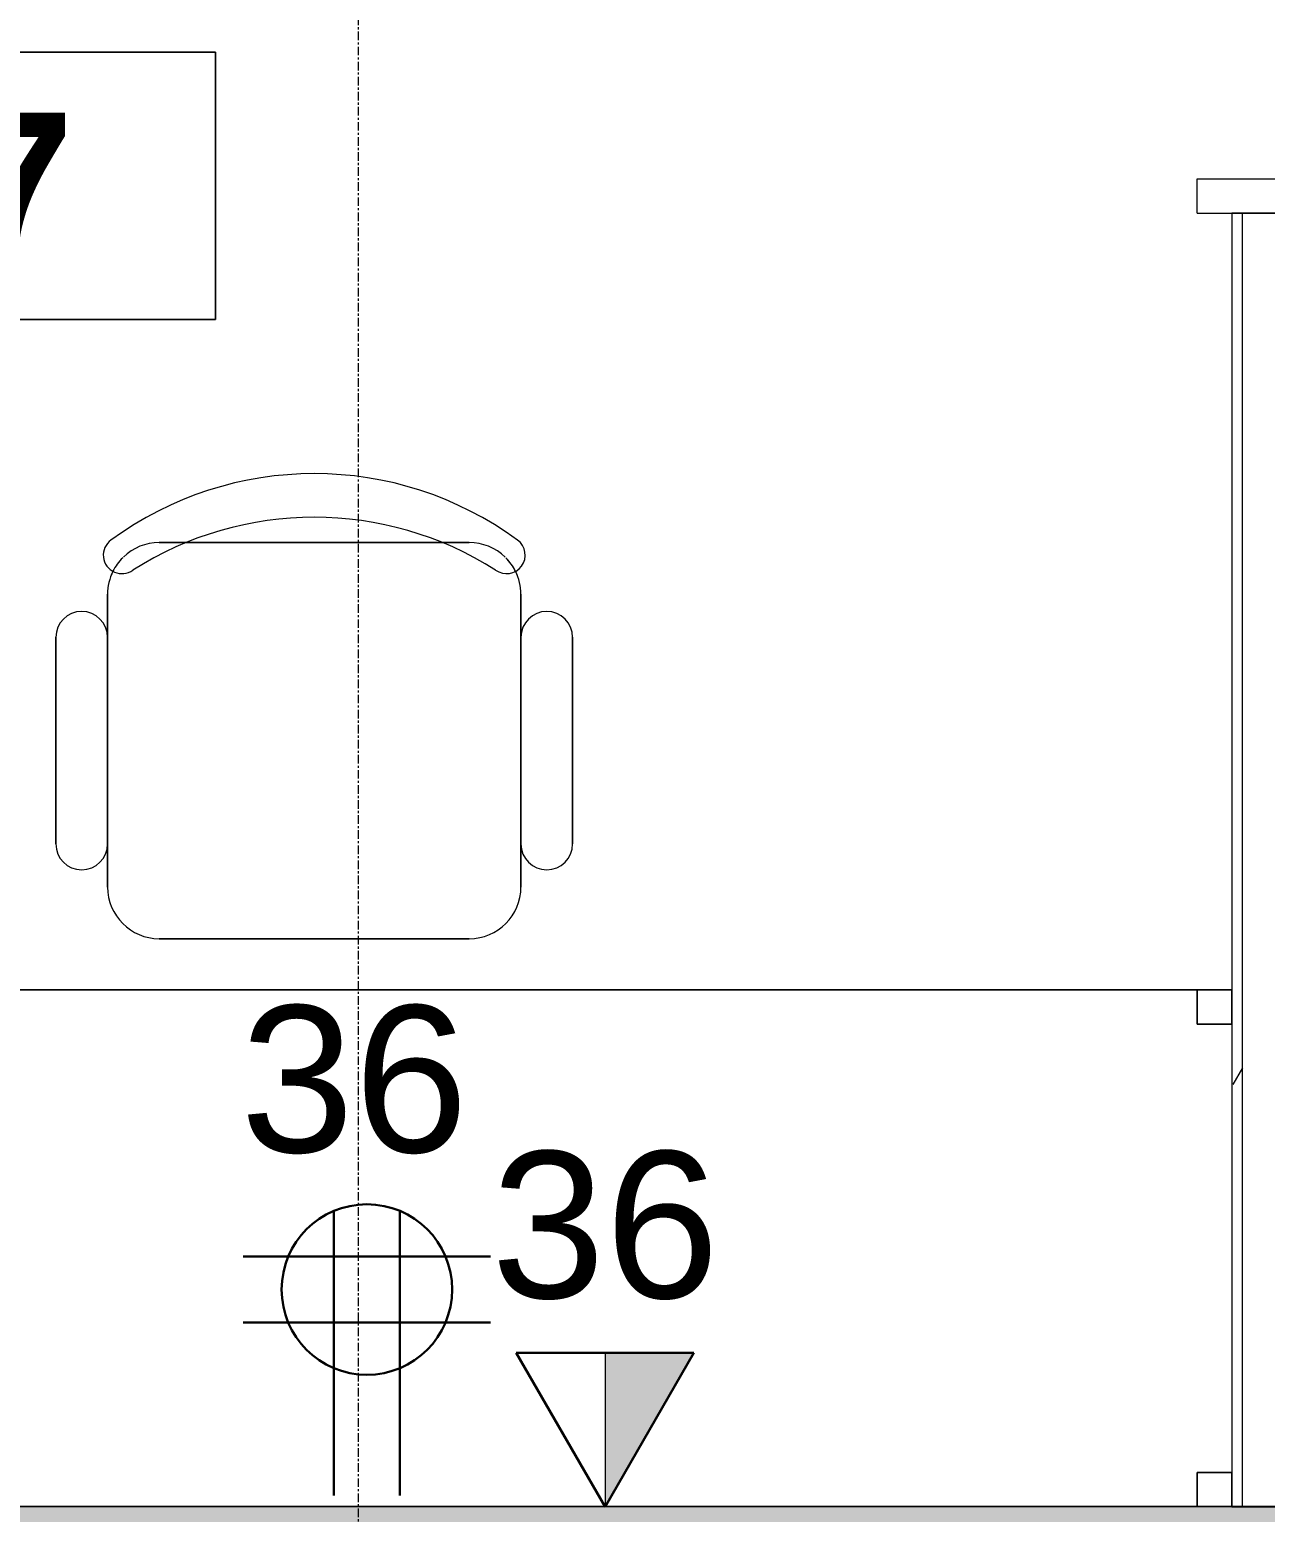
# Model space of a CAD drawing. Header units: inches. Extents: x -203 to 2070, y -968 to 768.
# Drawn here: x 935.6 to 1007.4, y 219.4 to 305.5 of the extents above; entities that cross this region are included whole.
import ezdxf

# ---------------------------------------------------------------- set-up
doc = ezdxf.new("R2010")
doc.units = ezdxf.units.IN
doc.header["$MEASUREMENT"] = 0
doc.linetypes.add('Grid Line 1_2_', pattern=[0.875, 0.5, -0.125, 0.125, -0.125])
for name, color, linetype, lineweight in [('A-ANNO-NOTE', 131, 'Continuous', 13), ('A-AREA-IDEN', 2, 'Continuous', 9), ('A-DETL-THIN', 151, 'Continuous', 9), ('A-DOOR', 31, 'Continuous', 13), ('A-DOOR-FRAM', 31, 'Continuous', 20), ('A-WALL', 113, 'Continuous', 13), ('A-WALL-PATT', 111, 'Continuous', 13), ('I-FURN', 30, 'Continuous', 9), ('I-WALL', 2, 'Continuous', 13), ('S-GRID', 1, 'Continuous', 9)]:
    doc.layers.add(name, color=color, linetype=linetype, lineweight=lineweight)
doc.styles.add('Swis721 Lt BT', font='swissl.ttf', dxfattribs={"height": 8.514638})
doc.styles.add('Swis721 Lt BT_B', font='', dxfattribs={"height": 8.583975})
doc.styles.get('Swis721 Lt BT_B').set_extended_font_data('Swis721 Lt BT', bold=True)

# ---------------------------------------------------------------- blocks, each defined once
blk = doc.blocks.new('Single Flush - SOLIDFLUSH_ALUM_No Lites-5611453-LEVEL 7 - POWER _ SIGNAL')
at = {"layer": 'A-DOOR', "lineweight": 20}
for p, q in [((16.15625, -1.875), (17.90625, -1.875)), ((16.15625, -37.6875), (16.15625, -1.875)), ((17.90625, -1.875), (17.90625, -37.6875)), ((17.90625, -37.6875), (16.15625, -37.6875))]:
    blk.add_line(p, q, dxfattribs=at)
at = {"layer": 'A-DOOR', "lineweight": 9}
blk.add_arc((17.90625, -1.875), 35.8125, 179.5, 270, dxfattribs=at)
at = {"layer": 'A-DOOR-FRAM'}
for p, q in [((-20, 3.875), (-20, -1.875)), ((-20, 3.875), (-18, 3.875)), ((-18, 3.875), (-18, -1.875)), ((18.000004, 3.875), (18.000004, -1.875)), ((18.000004, 3.875), (20.000004, 3.875)), ((20.000004, 3.875), (20.000004, -1.875)), ((-20, -1.875), (-18, -1.875)), ((18.000004, -1.875), (20.000004, -1.875))]:
    blk.add_line(p, q, dxfattribs=at)
blk = doc.blocks.new('F-Chairs1 - Workstation 2-V47-LEVEL 7 - POWER _ SIGNAL')
at = {"layer": 'I-FURN'}
for p, q in [((-7.333, -4), (-9, -4)), ((-9, -4), (-7.333, -4)), ((7.44, -4), (-7.44, -4)), ((7.333, -4), (-7.333, -4)), ((-7.333, -4), (7.333, -4)), ((9, -4), (7.333, -4)), ((7.333, -4), (9, -4)), ((-12, -7), (-12, -24)), ((-12, -7), (-12, -9.5)), ((-12, -9.5), (-12, -7)), ((12, -24), (12, -7)), ((12, -9.5), (12, -7)), ((12, -7), (12, -9.5)), ((-15, -9.5), (-15, -21.5)), ((-15, -9.5), (-15, -21.5)), ((-15, -21.5), (-15, -9.5)), ((-12, -21.5), (-12, -9.5)), ((-12, -9.5), (-12, -21.5)), ((-12, -9.5), (-12, -21.5)), ((-12, -21.5), (-12, -9.5)), ((12, -9.5), (12, -21.5)), ((12, -21.5), (12, -9.5)), ((12, -21.5), (12, -9.5)), ((12, -9.5), (12, -21.5)), ((15, -21.5), (15, -9.5)), ((15, -21.5), (15, -9.5)), ((15, -9.5), (15, -21.5)), ((-12, -21.5), (-12, -24)), ((-12, -24), (-12, -21.5)), ((12, -24), (12, -21.5)), ((12, -21.5), (12, -24)), ((-9, -27), (9, -27)), ((-9, -27), (9, -27)), ((9, -27), (-9, -27))]:
    blk.add_line(p, q, dxfattribs=at)
for centre, radius, start, end in [((0, -20), 20, 53.8255, 126.1745), ((0, -20), 20, 53.8255, 126.1745), ((0, -20), 20, 53.8255, 126.1745), ((0, -22.176), 19.64, 57.57575, 122.42425), ((0, -22.176), 19.64, 57.57575, 122.42425), ((0, -22.176), 19.64, 57.57575, 122.42425), ((-11.168, -4.727), 1.079, 126.1745, 306.1745), ((-11.168, -4.727), 1.079, 126.1745, 306.1745), ((-11.168, -4.727), 1.079, 126.1745, 306.1745), ((-9, -7), 3, 90, 134.00224), ((-9, -7), 3, 90, 134.00224), ((9, -7), 3, 45.99776, 90), ((9, -7), 3, 45.99776, 90), ((11.168, -4.727), 1.079, 233.8255, 53.8255), ((11.168, -4.727), 1.079, 233.8255, 53.8255), ((11.168, -4.727), 1.079, 233.8255, 53.8255), ((-9, -7), 3, 135, 153.60466), ((-9, -7), 3, 135, 153.60466), ((9, -7), 3, 26.39534, 45), ((9, -7), 3, 30, 45), ((-9, -7), 3, 153.60466, 180), ((-9, -7), 3, 153.60466, 180), ((-9, -7), 3, 153.71643, 180), ((9, -7), 3, 26.39534, 30), ((9, -7), 3, 360, 26.39534), ((9, -7), 3, 360, 26.39534), ((9, -7), 3, 0, 26.28357), ((-13.5, -9.5), 1.5, 0, 180), ((-13.5, -9.5), 1.5, 360, 180), ((-13.5, -9.5), 1.5, 0, 180), ((13.5, -9.5), 1.5, 0, 180), ((13.5, -9.5), 1.5, 360, 180), ((13.5, -9.5), 1.5, 0, 180), ((-13.5, -21.5), 1.5, 180, 0), ((-13.5, -21.5), 1.5, 180, 360), ((-13.5, -21.5), 1.5, 180, 0), ((13.5, -21.5), 1.5, 180, 0), ((13.5, -21.5), 1.5, 180, 360), ((13.5, -21.5), 1.5, 180, 0), ((-9, -24), 3, 180, 270), ((-9, -24), 3, 180, 270), ((-9, -24), 3, 180, 270), ((9, -24), 3, 270, 0), ((9, -24), 3, 270, 360), ((9, -24), 3, 270, 0)]:
    blk.add_arc(centre, radius, start, end, dxfattribs=at)
blk = doc.blocks.new('Rectangular Table - Rectangular Table-5624809-LEVEL 7 - POWER _ SIGNAL')
at = {"layer": 'I-FURN'}
for p, q in [((81.024, 15.01), (-81.024, 15.01)), ((-81.024, 15.01), (81.024, 15.01)), ((79.024, 15.01), (79.024, 13.01)), ((81.024, 15.01), (79.024, 15.01)), ((79.024, 15.01), (81.024, 15.01)), ((79.024, 13.01), (79.024, 15.01)), ((81.024, 13.01), (81.024, 15.01)), ((81.024, 15.01), (81.024, 13.01)), ((81.024, 15.01), (81.024, -15.003)), ((79.024, 13.01), (81.024, 13.01)), ((81.024, 13.01), (79.024, 13.01)), ((81.024, -13.01), (79.024, -13.01)), ((79.024, -13.01), (79.024, -15.003)), ((79.024, -15.003), (79.024, -13.01)), ((79.024, -13.01), (81.024, -13.01)), ((81.024, -15.003), (81.024, -13.01)), ((81.024, -13.01), (81.024, -15.003))]:
    blk.add_line(p, q, dxfattribs=at)
blk = doc.blocks.new('Room Tag - Room Name and Number-3379422-LEVEL 7 - POWER _ SIGNAL')
at = {"layer": 'A-AREA-IDEN'}
for p, q in [((-0.18806, -0.16357), (-0.18806, -0.00182)), ((-0.18806, -0.00182), (0.18694, -0.00182)), ((0.18694, -0.00182), (-0.18806, -0.00182)), ((-0.18806, -0.00182), (-0.18806, -0.16357)), ((0.18694, -0.00182), (0.18694, -0.16357)), ((0.18694, -0.16357), (0.18694, -0.00182)), ((0.18694, -0.16357), (-0.18806, -0.16357)), ((-0.18806, -0.16357), (0.18694, -0.16357))]:
    blk.add_line(p, q, dxfattribs=at)

msp = doc.modelspace()

# ---------------------------------------------------------------- hatches: boundary and pattern name
at = {"layer": 'A-ANNO-NOTE', "lineweight": 9}
msp.add_hatch(color=256, dxfattribs=at).paths.add_polyline_path([(969.058, 219.714), (974.215, 228.646), (969.058, 228.646)], flags=0)
at = {"layer": 'A-WALL-PATT', "lineweight": 9}
h = msp.add_hatch(dxfattribs=at)
h.set_pattern_fill('FP_1', color=256, style=0, pattern_type=2)
h.set_pattern_definition([(0, (0, 0), (30.72, 7.68), [1.267, -21.773, 1.267, -21.773, -122.88]), (0, (0, 0), (30.72, 7.68), [-46.08, 1.267, -44.813, 1.267, -21.773, -53.76]), (0, (0, 0), (30.72, 7.68), [-115.2, 1.267, -14.093, 1.267, -37.133]), (120, (11.52, 3.84), (-22.011075, 22.7643), [1.267, -21.773, 1.267, -21.773, -122.88]), (120, (11.52, 3.84), (-22.011075, 22.7643), [-46.08, 1.267, -44.813, 1.267, -21.773, -53.76]), (120, (11.52, 3.84), (-22.011075, 22.7643), [-115.2, 1.267, -14.093, 1.267, -37.133]), (240, (15.36, 19.2), (-8.708925, -30.4443), [1.267, -21.773, 1.267, -21.773, -122.88]), (240, (15.36, 19.2), (-8.708925, -30.4443), [-46.08, 1.267, -44.813, 1.267, -21.773, -53.76]), (240, (15.36, 19.2), (-8.708925, -30.4443), [-115.2, 1.267, -14.093, 1.267, -37.133])])
h.paths.add_polyline_path([(1006.057, 219.727), (1006.058, 219.727), (1006.058, 294.82), (1005.433, 294.82), (1005.433, 219.727)], flags=0)
h.paths.add_polyline_path([(1005.433, 334.82), (1006.058, 334.82), (1006.058, 336.945), (1005.433, 336.945)], flags=0)
h = msp.add_hatch(color=7, dxfattribs=at)
h.paths.add_polyline_path([(766.269, 216.194), (768.523, 216.194), (768.522, 219.694), (766.269, 219.694)], flags=0)
h.paths.add_polyline_path([(808.523, 216.197), (1072.995, 216.219), (1072.995, 216.653), (1076.495, 216.653), (1076.495, 216.22), (1487.616, 216.253), (1487.616, 219.753), (808.522, 219.697)], flags=0)

# ---------------------------------------------------------------- linework, layer by layer
at = {"layer": 'A-ANNO-NOTE', "lineweight": 30}
for p, q in [((953.31, 220.367), (953.31, 236.893)), ((957.142, 220.367), (957.142, 236.893)), ((948.052, 234.246), (962.399, 234.246)), ((948.052, 230.413), (962.399, 230.413)), ((969.058, 219.714), (963.9, 228.646)), ((963.9, 228.646), (974.215, 228.646)), ((969.058, 219.714), (974.215, 228.646))]:
    msp.add_line(p, q, dxfattribs=at)
at = {"layer": 'A-ANNO-NOTE', "lineweight": 9}
for p, q in [((969.058, 219.714), (974.215, 228.646)), ((974.215, 228.646), (969.058, 228.646)), ((969.058, 228.646), (969.058, 219.714))]:
    msp.add_line(p, q, dxfattribs=at)
at = {"layer": 'A-ANNO-NOTE', "lineweight": 30}
msp.add_circle((955.226, 232.329), 4.95, dxfattribs=at)
at = {"layer": 'A-DETL-THIN'}
msp.add_line((1161.183, 219.727), (766.269, 219.727), dxfattribs=at)
at = {"layer": 'A-WALL'}
for p, q in [((1006.058, 219.714), (1006.058, 294.82)), ((1005.433, 219.714), (1009.183, 219.714))]:
    msp.add_line(p, q, dxfattribs=at)
at = {"layer": 'I-WALL'}
for p, q in [((1005.433, 294.82), (1005.433, 219.714)), ((1009.183, 294.82), (1005.433, 294.82))]:
    msp.add_line(p, q, dxfattribs=at)
at = {"layer": 'I-WALL', "color": 8, "lineweight": 20}
msp.add_line((1005.433, 219.714), (808.522, 219.697), dxfattribs=at)
at = {"layer": 'S-GRID', "linetype": 'Grid Line 1_2_'}
msp.add_line((954.734, -968.259), (954.734, 744.46), dxfattribs=at)

# ---------------------------------------------------------------- block references
at = {"layer": 'A-AREA-IDEN', "xscale": 95.99999999999994, "yscale": 95.99999999999994, "zscale": 95.99999999999994}
msp.add_blockref('Room Tag - Room Name and Number-3379422-LEVEL 7 - POWER _ SIGNAL', (928.501, 304.351), dxfattribs=at)
at = {"layer": 'A-DOOR', "rotation": 90}
msp.add_blockref('Single Flush - SOLIDFLUSH_ALUM_No Lites-5611453-LEVEL 7 - POWER _ SIGNAL', (1007.308, 314.82), dxfattribs=at)
at = {"layer": 'I-FURN'}
for name, p in [('F-Chairs1 - Workstation 2-V47-LEVEL 7 - POWER _ SIGNAL', (952.171, 279.7)), ('Rectangular Table - Rectangular Table-5624809-LEVEL 7 - POWER _ SIGNAL', (924.409, 234.717))]:
    msp.add_blockref(name, p, dxfattribs=at)

# ---------------------------------------------------------------- texts
at = {"layer": 'A-ANNO-NOTE', "lineweight": 9, "char_height": 8.5146, "width": 15.12, "attachment_point": 2, "line_spacing_factor": 1.00667, "style": 'Swis721 Lt BT'}
for insert in [(954.489, 248.815), (969.057, 240.352)]:
    msp.add_mtext('36', dxfattribs=dict(at, insert=insert))
at = {"layer": 'A-AREA-IDEN', "insert": (928.225, 300.662), "char_height": 8.584, "width": 23.004, "attachment_point": 2, "line_spacing_factor": 0.998538, "style": 'Swis721 Lt BT_B'}
msp.add_mtext('727', dxfattribs=at)

doc.saveas('drawing.dxf')
